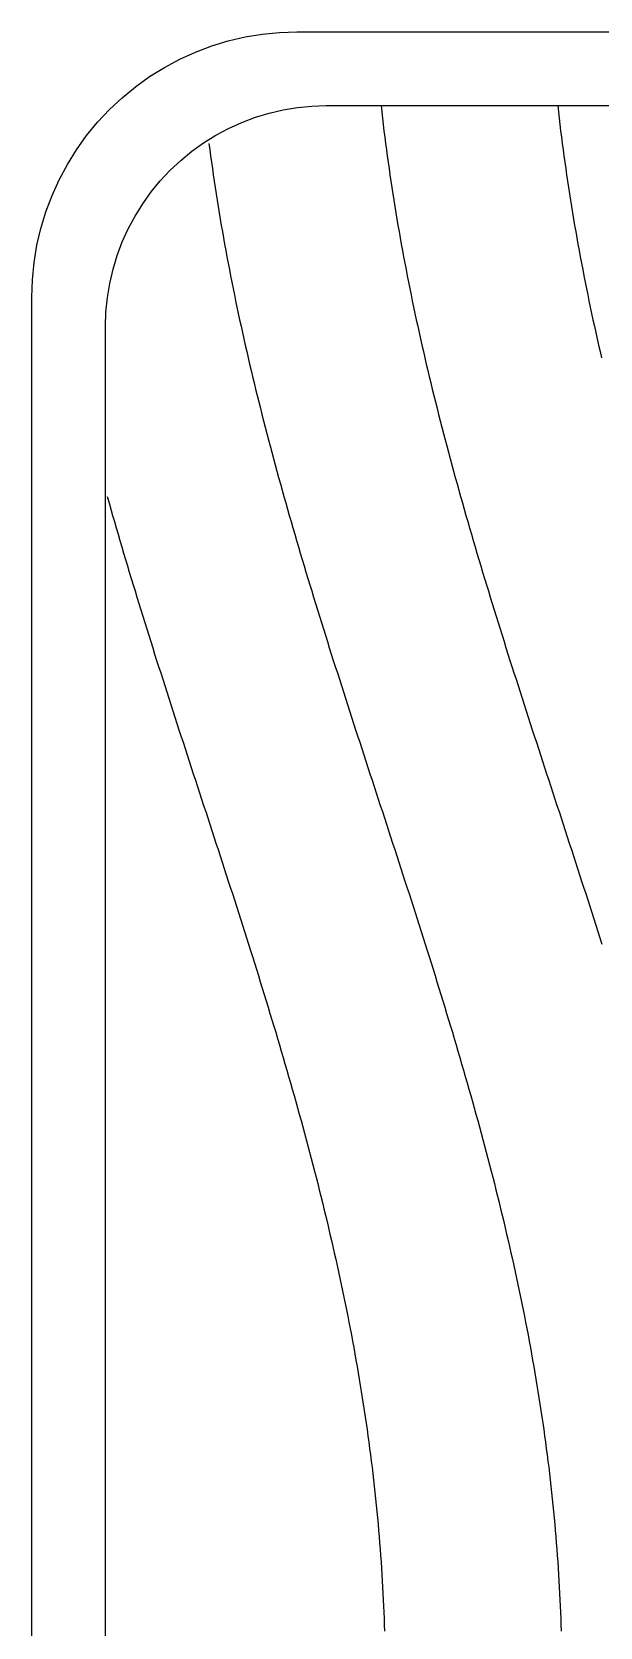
# Model space of a CAD drawing. Header units: millimetres. Extents: x 8 to 232, y 8 to 232.
# Drawn here: x 8 to 46.6, y 123.7 to 232 of the extents above; entities that cross this region are included whole.
import ezdxf

# ---------------------------------------------------------------- set-up
doc = ezdxf.new("R2010")
doc.units = ezdxf.units.MM
doc.layers.add('STUDY_GUIDES', color=7, linetype='Continuous')

msp = doc.modelspace()

# ---------------------------------------------------------------- linework, layer by layer
at = {"layer": 'STUDY_GUIDES'}
for points in [[(8, 26), (8, 214), (8.0385, 215.1773), (8.154, 216.3495), (8.3459, 217.5116), (8.6133, 218.6587), (8.9553, 219.7859), (9.3702, 220.8883), (9.8563, 221.9612), (10.4115, 223), (11.0335, 224.0003), (11.7196, 224.9577), (12.4669, 225.8682), (13.2721, 226.7279), (14.1318, 227.5331), (15.0423, 228.2804), (15.9997, 228.9665), (17, 229.5885), (18.0388, 230.1437), (19.1117, 230.6298), (20.2141, 231.0447), (21.3413, 231.3867), (22.4884, 231.6541), (23.6505, 231.846), (24.8227, 231.9615), (26, 232), (214, 232)], [(13, 28), (13, 212), (13.0321, 212.981), (13.1283, 213.9579), (13.2882, 214.9264), (13.5111, 215.8823), (13.796, 216.8216), (14.1418, 217.7403), (14.5469, 218.6343), (15.0096, 219.5), (15.528, 220.3336), (16.0997, 221.1314), (16.7224, 221.8902), (17.3934, 222.6066), (18.1098, 223.2776), (18.8686, 223.9003), (19.6664, 224.472), (20.5, 224.9904), (21.3657, 225.4531), (22.2597, 225.8582), (23.1784, 226.204), (24.1177, 226.4889), (25.0736, 226.7118), (26.0421, 226.8717), (27.019, 226.9679), (28, 227), (212, 227)], [(31.717, 227), (31.7645, 226.572), (31.8134, 226.144), (31.8639, 225.716), (31.9158, 225.288), (31.9691, 224.86), (32.0239, 224.432), (32.0801, 224.004), (32.1378, 223.576), (32.1969, 223.148), (32.2574, 222.72), (32.3194, 222.292), (32.3827, 221.864), (32.4474, 221.436), (32.5135, 221.008), (32.581, 220.58), (32.6499, 220.152), (32.7201, 219.724), (32.7917, 219.296), (32.8646, 218.868), (32.9389, 218.44), (33.0145, 218.012), (33.0914, 217.584), (33.1696, 217.156), (33.2491, 216.728), (33.3299, 216.3), (33.412, 215.872), (33.4953, 215.444), (33.5799, 215.016), (33.6657, 214.588), (33.7528, 214.16), (33.8411, 213.732), (33.9306, 213.304), (34.0213, 212.876), (34.1132, 212.448), (34.2063, 212.02), (34.3006, 211.592), (34.396, 211.164), (34.4925, 210.736), (34.5902, 210.308), (34.689, 209.88), (34.7889, 209.452), (34.8899, 209.024), (34.9919, 208.596), (35.0951, 208.168), (35.1993, 207.74), (35.3045, 207.312), (35.4108, 206.884), (35.5181, 206.456), (35.6264, 206.028), (35.7357, 205.6), (35.8459, 205.172), (35.9571, 204.744), (36.0693, 204.316), (36.1824, 203.888), (36.2964, 203.46), (36.4113, 203.032), (36.5271, 202.604), (36.6438, 202.176), (36.7613, 201.748), (36.8797, 201.32), (36.9989, 200.892), (37.119, 200.464), (37.2398, 200.036), (37.3614, 199.608), (37.4838, 199.18), (37.607, 198.752), (37.7309, 198.324), (37.8555, 197.896), (37.9808, 197.468), (38.1068, 197.04), (38.2335, 196.612), (38.3608, 196.184), (38.4888, 195.756), (38.6175, 195.328), (38.7467, 194.9), (38.8765, 194.472), (39.007, 194.044), (39.1379, 193.616), (39.2695, 193.188), (39.4015, 192.76), (39.5341, 192.332), (39.6672, 191.904), (39.8007, 191.476), (39.9347, 191.048), (40.0692, 190.62), (40.2041, 190.192), (40.3394, 189.764), (40.4751, 189.336), (40.6112, 188.908), (40.7477, 188.48), (40.8845, 188.052), (41.0216, 187.624), (41.159, 187.196), (41.2967, 186.768), (41.4348, 186.34), (41.573, 185.912), (41.7115, 185.484), (41.8503, 185.056), (41.9892, 184.628), (42.1283, 184.2), (42.2676, 183.772), (42.4071, 183.344), (42.5467, 182.916), (42.6864, 182.488), (42.8262, 182.06), (42.9661, 181.632), (43.1061, 181.204), (43.2461, 180.776), (43.3861, 180.348), (43.5262, 179.92), (43.6662, 179.492), (43.8063, 179.064), (43.9463, 178.636), (44.0862, 178.208), (44.2261, 177.78), (44.3659, 177.352), (44.5055, 176.924), (44.6451, 176.496), (44.7845, 176.068), (44.9237, 175.64), (45.0628, 175.212), (45.2016, 174.784), (45.3403, 174.356), (45.4787, 173.928), (45.6169, 173.5), (45.7548, 173.072), (45.8924, 172.644), (46.0297, 172.216), (46.1667, 171.788), (46.3034, 171.36), (46.4397, 170.932), (46.5756, 170.504), (46.7112, 170.076)], [(43.717, 227), (43.7645, 226.572), (43.8134, 226.144), (43.8639, 225.716), (43.9158, 225.288), (43.9691, 224.86), (44.0239, 224.432), (44.0801, 224.004), (44.1378, 223.576), (44.1969, 223.148), (44.2574, 222.72), (44.3194, 222.292), (44.3827, 221.864), (44.4474, 221.436), (44.5135, 221.008), (44.581, 220.58), (44.6499, 220.152), (44.7201, 219.724), (44.7917, 219.296), (44.8646, 218.868), (44.9389, 218.44), (45.0145, 218.012), (45.0914, 217.584), (45.1696, 217.156), (45.2491, 216.728), (45.3299, 216.3), (45.412, 215.872), (45.4953, 215.444), (45.5799, 215.016), (45.6657, 214.588), (45.7528, 214.16), (45.8411, 213.732), (45.9306, 213.304), (46.0213, 212.876), (46.1132, 212.448), (46.2063, 212.02), (46.3006, 211.592), (46.396, 211.164), (46.4925, 210.736), (46.5902, 210.308), (46.689, 209.88)], [(20.0239, 224.432), (20.0801, 224.004), (20.1378, 223.576), (20.1969, 223.148), (20.2574, 222.72), (20.3194, 222.292), (20.3827, 221.864), (20.4474, 221.436), (20.5135, 221.008), (20.581, 220.58), (20.6499, 220.152), (20.7201, 219.724), (20.7917, 219.296), (20.8646, 218.868), (20.9389, 218.44), (21.0145, 218.012), (21.0914, 217.584), (21.1696, 217.156), (21.2491, 216.728), (21.3299, 216.3), (21.412, 215.872), (21.4953, 215.444), (21.5799, 215.016), (21.6657, 214.588), (21.7528, 214.16), (21.8411, 213.732), (21.9306, 213.304), (22.0213, 212.876), (22.1132, 212.448), (22.2063, 212.02), (22.3006, 211.592), (22.396, 211.164), (22.4925, 210.736), (22.5902, 210.308), (22.689, 209.88), (22.7889, 209.452), (22.8899, 209.024), (22.9919, 208.596), (23.0951, 208.168), (23.1993, 207.74), (23.3045, 207.312), (23.4108, 206.884), (23.5181, 206.456), (23.6264, 206.028), (23.7357, 205.6), (23.8459, 205.172), (23.9571, 204.744), (24.0693, 204.316), (24.1824, 203.888), (24.2964, 203.46), (24.4113, 203.032), (24.5271, 202.604), (24.6438, 202.176), (24.7613, 201.748), (24.8797, 201.32), (24.9989, 200.892), (25.119, 200.464), (25.2398, 200.036), (25.3614, 199.608), (25.4838, 199.18), (25.607, 198.752), (25.7309, 198.324), (25.8555, 197.896), (25.9808, 197.468), (26.1068, 197.04), (26.2335, 196.612), (26.3608, 196.184), (26.4888, 195.756), (26.6175, 195.328), (26.7467, 194.9), (26.8765, 194.472), (27.007, 194.044), (27.1379, 193.616), (27.2695, 193.188), (27.4015, 192.76), (27.5341, 192.332), (27.6672, 191.904), (27.8007, 191.476), (27.9347, 191.048), (28.0692, 190.62), (28.2041, 190.192), (28.3394, 189.764), (28.4751, 189.336), (28.6112, 188.908), (28.7477, 188.48), (28.8845, 188.052), (29.0216, 187.624), (29.159, 187.196), (29.2967, 186.768), (29.4348, 186.34), (29.573, 185.912), (29.7115, 185.484), (29.8503, 185.056), (29.9892, 184.628), (30.1283, 184.2), (30.2676, 183.772), (30.4071, 183.344), (30.5467, 182.916), (30.6864, 182.488), (30.8262, 182.06), (30.9661, 181.632), (31.1061, 181.204), (31.2461, 180.776), (31.3861, 180.348), (31.5262, 179.92), (31.6662, 179.492), (31.8063, 179.064), (31.9463, 178.636), (32.0862, 178.208), (32.2261, 177.78), (32.3659, 177.352), (32.5055, 176.924), (32.6451, 176.496), (32.7845, 176.068), (32.9237, 175.64), (33.0628, 175.212), (33.2016, 174.784), (33.3403, 174.356), (33.4787, 173.928), (33.6169, 173.5), (33.7548, 173.072), (33.8924, 172.644), (34.0297, 172.216), (34.1667, 171.788), (34.3034, 171.36), (34.4397, 170.932), (34.5756, 170.504), (34.7112, 170.076), (34.8464, 169.648), (34.9811, 169.22), (35.1154, 168.792), (35.2493, 168.364), (35.3826, 167.936), (35.5155, 167.508), (35.6479, 167.08), (35.7798, 166.652), (35.9111, 166.224), (36.0419, 165.796), (36.1721, 165.368), (36.3017, 164.94), (36.4307, 164.512), (36.5591, 164.084), (36.6868, 163.656), (36.8139, 163.228), (36.9404, 162.8), (37.0661, 162.372), (37.1912, 161.944), (37.3155, 161.516), (37.4392, 161.088), (37.562, 160.66), (37.6841, 160.232), (37.8055, 159.804), (37.926, 159.376), (38.0457, 158.948), (38.1646, 158.52), (38.2827, 158.092), (38.3999, 157.664), (38.5163, 157.236), (38.6318, 156.808), (38.7463, 156.38), (38.86, 155.952), (38.9728, 155.524), (39.0846, 155.096), (39.1954, 154.668), (39.3053, 154.24), (39.4142, 153.812), (39.5221, 153.384), (39.629, 152.956), (39.7349, 152.528), (39.8398, 152.1), (39.9436, 151.672), (40.0463, 151.244), (40.148, 150.816), (40.2486, 150.388), (40.3481, 149.96), (40.4465, 149.532), (40.5437, 149.104), (40.6398, 148.676), (40.7348, 148.248), (40.8286, 147.82), (40.9213, 147.392), (41.0127, 146.964), (41.103, 146.536), (41.192, 146.108), (41.2799, 145.68), (41.3665, 145.252), (41.4519, 144.824), (41.536, 144.396), (41.6189, 143.968), (41.7005, 143.54), (41.7808, 143.112), (41.8598, 142.684), (41.9375, 142.256), (42.0139, 141.828), (42.089, 141.4), (42.1628, 140.972), (42.2352, 140.544), (42.3063, 140.116), (42.376, 139.688), (42.4444, 139.26), (42.5113, 138.832), (42.5769, 138.404), (42.6411, 137.976), (42.704, 137.548), (42.7654, 137.12), (42.8253, 136.692), (42.8839, 136.264), (42.941, 135.836), (42.9967, 135.408), (43.051, 134.98), (43.1038, 134.552), (43.1552, 134.124), (43.205, 133.696), (43.2535, 133.268), (43.3004, 132.84), (43.3459, 132.412), (43.3898, 131.984), (43.4323, 131.556), (43.4733, 131.128), (43.5128, 130.7), (43.5507, 130.272), (43.5872, 129.844), (43.6221, 129.416), (43.6555, 128.988), (43.6874, 128.56), (43.7178, 128.132), (43.7466, 127.704), (43.7739, 127.276), (43.7997, 126.848), (43.8239, 126.42), (43.8465, 125.992), (43.8676, 125.564), (43.8872, 125.136), (43.9052, 124.708), (43.9216, 124.28), (43.9365, 123.852), (43.9498, 123.424)], [(13.119, 200.464), (13.2398, 200.036), (13.3614, 199.608), (13.4838, 199.18), (13.607, 198.752), (13.7309, 198.324), (13.8555, 197.896), (13.9808, 197.468), (14.1068, 197.04), (14.2335, 196.612), (14.3608, 196.184), (14.4888, 195.756), (14.6175, 195.328), (14.7467, 194.9), (14.8765, 194.472), (15.007, 194.044), (15.1379, 193.616), (15.2695, 193.188), (15.4015, 192.76), (15.5341, 192.332), (15.6672, 191.904), (15.8007, 191.476), (15.9347, 191.048), (16.0692, 190.62), (16.2041, 190.192), (16.3394, 189.764), (16.4751, 189.336), (16.6112, 188.908), (16.7477, 188.48), (16.8845, 188.052), (17.0216, 187.624), (17.159, 187.196), (17.2967, 186.768), (17.4348, 186.34), (17.573, 185.912), (17.7115, 185.484), (17.8503, 185.056), (17.9892, 184.628), (18.1283, 184.2), (18.2676, 183.772), (18.4071, 183.344), (18.5467, 182.916), (18.6864, 182.488), (18.8262, 182.06), (18.9661, 181.632), (19.1061, 181.204), (19.2461, 180.776), (19.3861, 180.348), (19.5262, 179.92), (19.6662, 179.492), (19.8063, 179.064), (19.9463, 178.636), (20.0862, 178.208), (20.2261, 177.78), (20.3659, 177.352), (20.5055, 176.924), (20.6451, 176.496), (20.7845, 176.068), (20.9237, 175.64), (21.0628, 175.212), (21.2016, 174.784), (21.3403, 174.356), (21.4787, 173.928), (21.6169, 173.5), (21.7548, 173.072), (21.8924, 172.644), (22.0297, 172.216), (22.1667, 171.788), (22.3034, 171.36), (22.4397, 170.932), (22.5756, 170.504), (22.7112, 170.076), (22.8464, 169.648), (22.9811, 169.22), (23.1154, 168.792), (23.2493, 168.364), (23.3826, 167.936), (23.5155, 167.508), (23.6479, 167.08), (23.7798, 166.652), (23.9111, 166.224), (24.0419, 165.796), (24.1721, 165.368), (24.3017, 164.94), (24.4307, 164.512), (24.5591, 164.084), (24.6868, 163.656), (24.8139, 163.228), (24.9404, 162.8), (25.0661, 162.372), (25.1912, 161.944), (25.3155, 161.516), (25.4392, 161.088), (25.562, 160.66), (25.6841, 160.232), (25.8055, 159.804), (25.926, 159.376), (26.0457, 158.948), (26.1646, 158.52), (26.2827, 158.092), (26.3999, 157.664), (26.5163, 157.236), (26.6318, 156.808), (26.7463, 156.38), (26.86, 155.952), (26.9728, 155.524), (27.0846, 155.096), (27.1954, 154.668), (27.3053, 154.24), (27.4142, 153.812), (27.5221, 153.384), (27.629, 152.956), (27.7349, 152.528), (27.8398, 152.1), (27.9436, 151.672), (28.0463, 151.244), (28.148, 150.816), (28.2486, 150.388), (28.3481, 149.96), (28.4465, 149.532), (28.5437, 149.104), (28.6398, 148.676), (28.7348, 148.248), (28.8286, 147.82), (28.9213, 147.392), (29.0127, 146.964), (29.103, 146.536), (29.192, 146.108), (29.2799, 145.68), (29.3665, 145.252), (29.4519, 144.824), (29.536, 144.396), (29.6189, 143.968), (29.7005, 143.54), (29.7808, 143.112), (29.8598, 142.684), (29.9375, 142.256), (30.0139, 141.828), (30.089, 141.4), (30.1628, 140.972), (30.2352, 140.544), (30.3063, 140.116), (30.376, 139.688), (30.4444, 139.26), (30.5113, 138.832), (30.5769, 138.404), (30.6411, 137.976), (30.704, 137.548), (30.7654, 137.12), (30.8253, 136.692), (30.8839, 136.264), (30.941, 135.836), (30.9967, 135.408), (31.051, 134.98), (31.1038, 134.552), (31.1552, 134.124), (31.205, 133.696), (31.2535, 133.268), (31.3004, 132.84), (31.3459, 132.412), (31.3898, 131.984), (31.4323, 131.556), (31.4733, 131.128), (31.5128, 130.7), (31.5507, 130.272), (31.5872, 129.844), (31.6221, 129.416), (31.6555, 128.988), (31.6874, 128.56), (31.7178, 128.132), (31.7466, 127.704), (31.7739, 127.276), (31.7997, 126.848), (31.8239, 126.42), (31.8465, 125.992), (31.8676, 125.564), (31.8872, 125.136), (31.9052, 124.708), (31.9216, 124.28), (31.9365, 123.852), (31.9498, 123.424)]]:
    msp.add_lwpolyline(points, dxfattribs=at)

doc.saveas('drawing.dxf')
